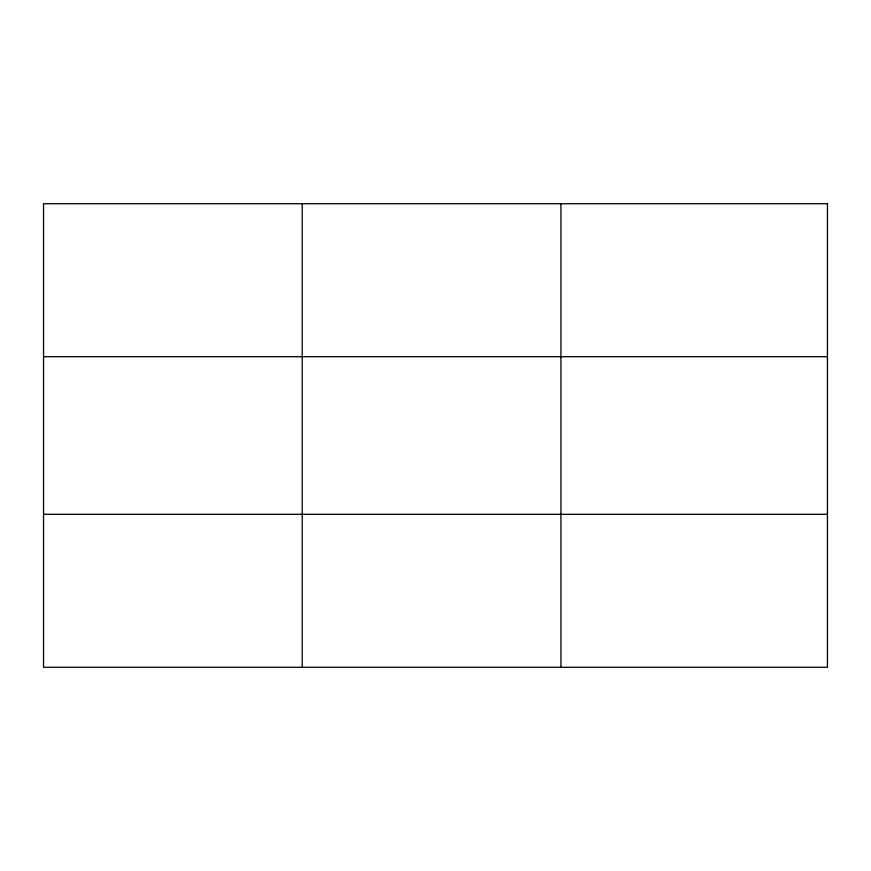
<?xml version="1.0" encoding="UTF-8"?>
<svg xmlns="http://www.w3.org/2000/svg" width="871" height="871" viewBox="0 0 871 871"><rect width="100%" height="100%" fill="white"/><g stroke="black" fill="none" stroke-linecap="round" stroke-linejoin="round"><path stroke-width="1.31" d="M302.237 667.284L302.237 203.716M560.924 667.284L560.924 203.716M43.55 356.696L827.45 356.696M43.55 514.304L827.45 514.304M827.45 203.716L827.45 667.284L43.55 667.284L43.55 203.716L827.45 203.716"/></g></svg>
